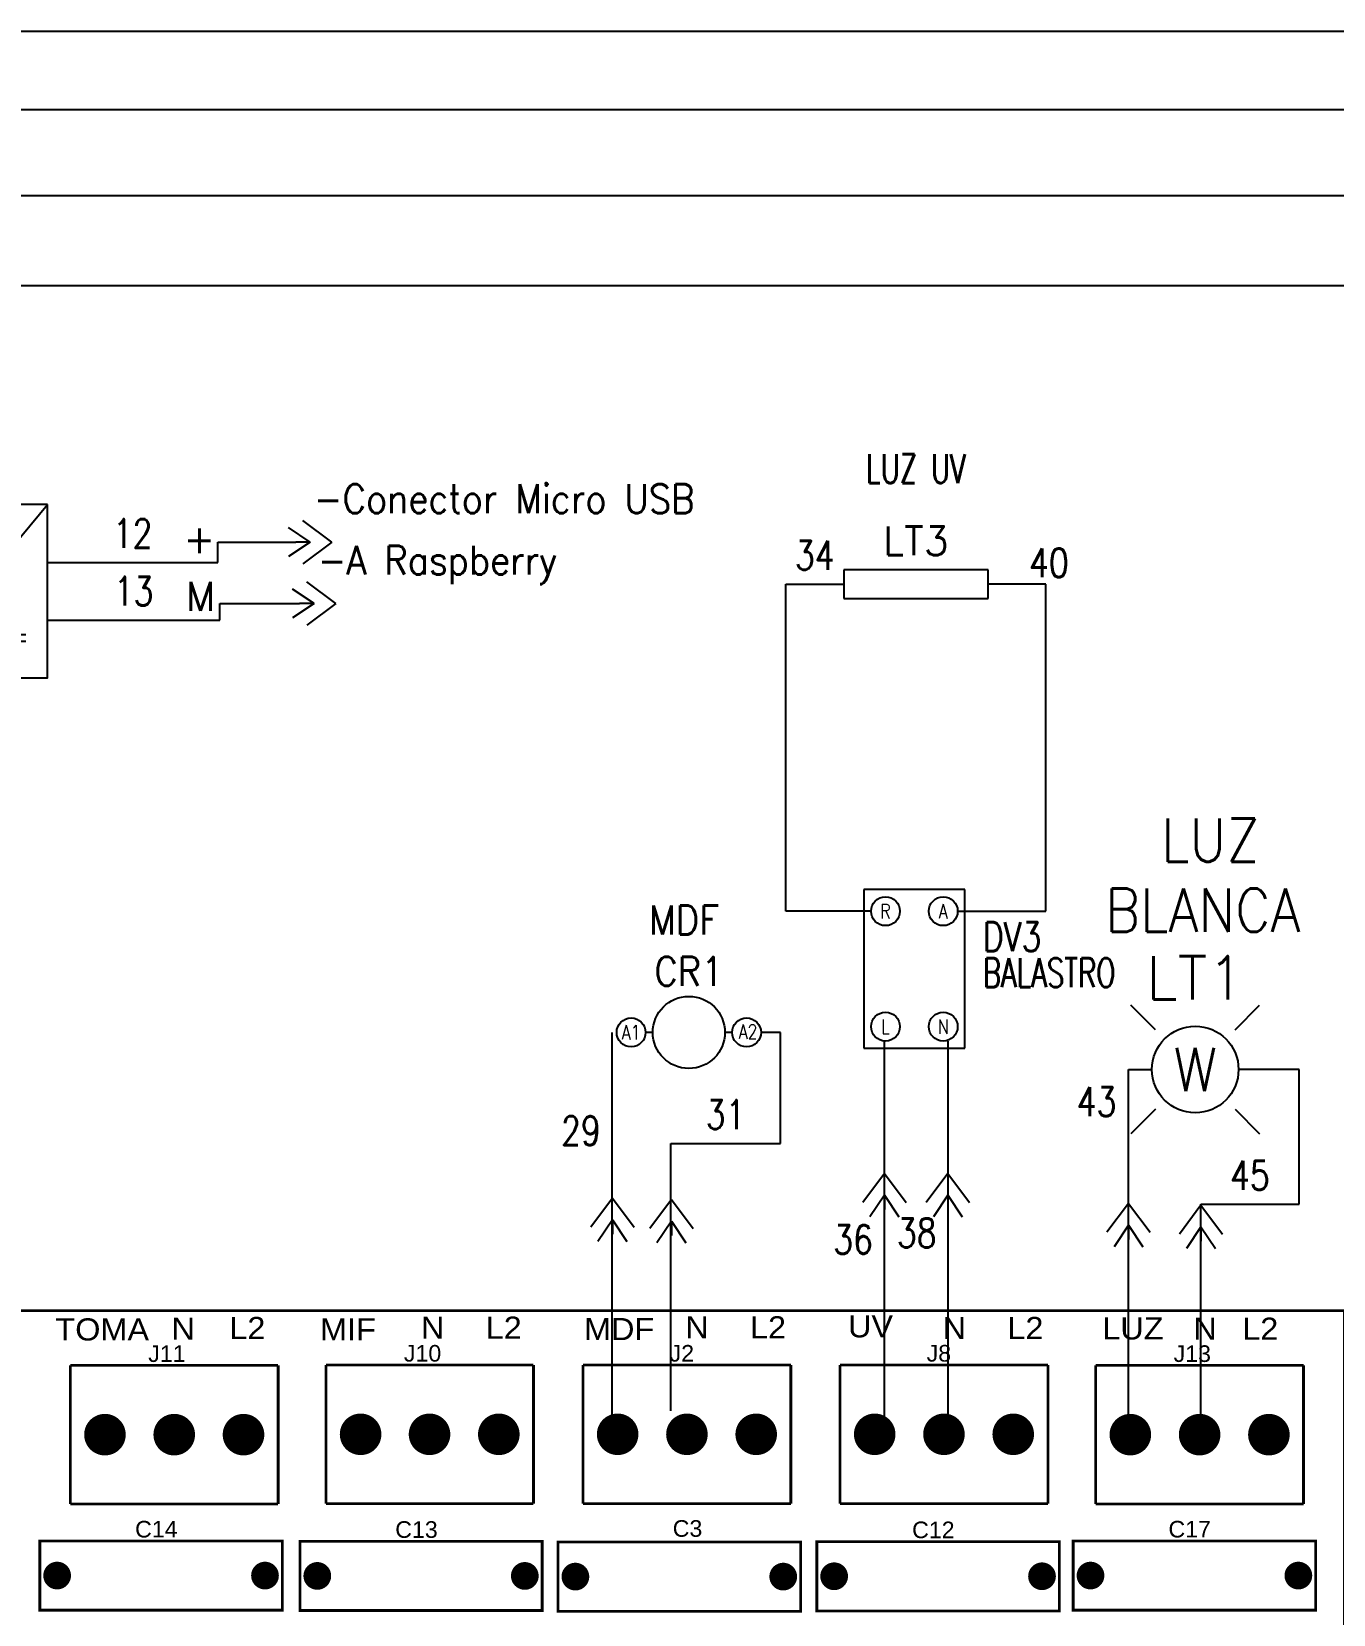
# Model space of a CAD drawing. Header units: inches. Extents: x 15 to 148, y 10 to 111.
# Drawn here: x 133.58 to 139.21, y 103.9 to 110.76 of the extents above; entities that cross this region are included whole.
import ezdxf
from ezdxf.enums import TextEntityAlignment as Align

# ---------------------------------------------------------------- set-up
doc = ezdxf.new("R2010")
doc.units = ezdxf.units.IN
doc.header["$MEASUREMENT"] = 0
for name, color, linetype in [('12632256', 7, 'Continuous'), ('BLK_12AWG', 7, 'Continuous'), ('DESC', 1, 'Continuous'), ('MISC', 250, 'Continuous'), ('SYMS', 7, 'Continuous'), ('TAGS', 250, 'Continuous'), ('TERMS', 250, 'Continuous')]:
    doc.layers.add(name, color=color, linetype=linetype)
doc.layers.add('WIRENO', color=5, linetype='Continuous', true_color=0x0000ff)
doc.styles.add('WD', font='romans.shx')
doc.styles.add('WD_IEC', font='isocp2.shx', dxfattribs={"width": 0.9, "height": 4})

# ---------------------------------------------------------------- blocks, each defined once
blk = doc.blocks.new('HLT1W')
for p, q in [((-0.1149, 0.1149), (-0.1856, 0.1856)), ((0.1149, 0.1149), (0.1856, 0.1856)), ((-0.1149, -0.1149), (-0.1856, -0.1856)), ((0.1149, -0.1149), (0.1856, -0.1856))]:
    blk.add_line(p, q)
blk.add_circle((0, 0), 0.125)
at = {"style": 'WD', "width": 0.7}
for tag, p in [('INST', (0.0055, 0.5282)), ('LOC', (0.0055, 0.3586))]:
    blk.add_attdef(tag, text='', height=0.125, dxfattribs=at).set_placement(p, align=Align.CENTER)
at = {"style": 'WD'}
blk.add_attdef('TAG1', text='', height=0.125, dxfattribs=at).set_placement((0, 0.2024), align=Align.CENTER)
at = {"style": 'WD', "flags": 9}
blk.add_attdef('FAMILY', text='', height=0.01, dxfattribs=at).set_placement((-0.0053, 0.1606), align=Align.CENTER)
at = {"linetype": 'Continuous', "style": 'WD', "flags": 1}
for tag, p in [('CAT', (0, 0.1403)), ('MFG', (0, 0.1208))]:
    blk.add_attdef(tag, text='', height=0.01, dxfattribs=at).set_placement(p, align=Align.MIDDLE)
at = {"linetype": 'Continuous', "style": 'WD', "flags": 9}
blk.add_attdef('ASSYCODE', text='', height=0.01, dxfattribs=at).set_placement((-0.001, 0.0957), align=Align.CENTER)
at = {"style": 'WD'}
for tag, p, width in [('DESC1', (1.125, 0), 0.9), ('WDTAGALT', (1.125, -0.3125), 0.7)]:
    blk.add_attdef(tag, p, '', height=0.125, dxfattribs=dict(at, width=width))
blk.add_attdef('COLOR', text='', height=0.125, dxfattribs=at).set_placement((0, 0), align=Align.MIDDLE)
at = {"style": 'WD', "flags": 1}
for tag, p in [('X4TERM01', (-0.125, 0)), ('X1TERM02', (0.125, 0))]:
    blk.add_attdef(tag, p, '', height=0.0125, dxfattribs=at)
at = {"linetype": 'Continuous', "style": 'WD', "flags": 8}
blk.add_attdef('TERM01', text='', height=0.125, dxfattribs=at).set_placement((-0.175, -0.0314), align=Align.TOP_RIGHT)
blk.add_attdef('TERM02', text='', height=0.125, dxfattribs=at).set_placement((0.175, -0.0314), align=Align.TOP_LEFT)
at = {"style": 'WD', "width": 0.9}
blk.add_attdef('DESC2', text='', height=0.125, dxfattribs=at).set_placement((1.125, -0.0312), align=Align.TOP_LEFT)
blk = doc.blocks.new('HCR1T')
for p, q in [((-0.1562, 0), (-0.1875, 0)), ((0.1875, 0), (0.1562, 0))]:
    blk.add_line(p, q)
for centre, radius in [((0, 0), 0.1562), ((-0.25, 0), 0.0625), ((0.25, 0), 0.0625)]:
    blk.add_circle(centre, radius)
at = {"style": 'WD'}
for tag, width, p in [('INST', 0.7, (0, 0.5282)), ('LOC', 0.7, (0, 0.3586)), ('TAG1', 0.9, (0, 0.2024))]:
    blk.add_attdef(tag, text='', height=0.125, dxfattribs=dict(at, width=width)).set_placement(p, align=Align.CENTER)
at = {"style": 'WD', "flags": 9}
blk.add_attdef('FAMILY', text='', height=0.01, dxfattribs=at).set_placement((-0.0053, 0.1698), align=Align.CENTER)
at = {"linetype": 'Continuous', "style": 'WD', "flags": 1}
for tag, p in [('MFG', (0, 0.1404)), ('CAT', (0, 0.1593))]:
    blk.add_attdef(tag, text='', height=0.01, dxfattribs=at).set_placement(p, align=Align.MIDDLE)
at = {"style": 'WD'}
for tag, p, width in [('DESC1', (1.126, 0.0757), 0.9), ('DESC2', (1.126, -0.0806), 0.9), ('DESC3', (1.126, -0.2368), 0.9), ('XREFNO', (1.3591, -0.3931), 0.8), ('XREFNC', (1.3591, -0.5493), 0.8)]:
    blk.add_attdef(tag, p, '', height=0.125, dxfattribs=dict(at, width=width))
at = {"linetype": 'Continuous', "style": 'WD', "flags": 9}
blk.add_attdef('ASSYCODE', text='', height=0.01, dxfattribs=at).set_placement((0, 0.1094), align=Align.CENTER)
at = {"linetype": 'Continuous', "style": 'WD', "width": 0.8, "flags": 8}
for tag, p in [('TERM01', (-0.25, 0)), ('TERM02', (0.25, 0))]:
    blk.add_attdef(tag, text='', height=0.0625, dxfattribs=at).set_placement(p, align=Align.MIDDLE_CENTER)
at = {"style": 'WD', "flags": 1}
for tag, p in [('X4TERM01', (-0.3125, 0)), ('X1TERM02', (0.3125, 0))]:
    blk.add_attdef(tag, p, '', height=0.0125, dxfattribs=at)
at = {"style": 'WD', "width": 0.8, "flags": 8}
for tag, p in [('NO', (1.126, -0.3931)), ('NC', (1.126, -0.5493))]:
    blk.add_attdef(tag, p, '', height=0.125, dxfattribs=at)
blk = doc.blocks.new('EPAD')
at = {"const_width": 0.5}
blk.add_lwpolyline([(-0.25, 0, 1), (0.25, 0, 1)], format="xyb", close=True, dxfattribs=at)
blk = doc.blocks.new('Tarjee')
at = {"const_width": 0.008}
for points in [[(132.1023, 99.1563), (137.4953, 99.1563), (137.4953, 103.5293), (132.1023, 103.5293), (132.1023, 99.1563)], [(133.8173, 103.3713), (133.8173, 102.9713)], [(134.4173, 103.3713), (133.8173, 103.3713)], [(134.4173, 103.3713), (134.4173, 102.9713)], [(134.5553, 103.3723), (134.5553, 102.9723)], [(135.1543, 103.3723), (134.5553, 103.3723)], [(135.1543, 103.3723), (135.1543, 102.9723)], [(135.2973, 103.3723), (135.2973, 102.9723)], [(135.8973, 103.3723), (135.2973, 103.3723)], [(135.8973, 103.3723), (135.8973, 102.9723)], [(136.0393, 103.3723), (136.0393, 102.9723)], [(136.6393, 103.3723), (136.0393, 103.3723)], [(136.6393, 103.3723), (136.6393, 102.9723)], [(136.7773, 103.3713), (136.7773, 102.9713)], [(137.3773, 103.3713), (136.7773, 103.3713)], [(137.3773, 103.3713), (137.3773, 102.9713)], [(133.8173, 102.9713), (134.4173, 102.9713)], [(134.5553, 102.9723), (135.1543, 102.9723)], [(135.2973, 102.9723), (135.8973, 102.9723)], [(136.0393, 102.9723), (136.6393, 102.9723)], [(136.7773, 102.9713), (137.3773, 102.9713)], [(133.7293, 102.6643), (134.4293, 102.6643), (134.4293, 102.8643), (133.7293, 102.8643), (133.7293, 102.6643)], [(134.4803, 102.6633), (135.1793, 102.6633), (135.1793, 102.8633), (134.4803, 102.8633), (134.4803, 102.6633)], [(135.2253, 102.6613), (135.9253, 102.6613), (135.9253, 102.8613), (135.2253, 102.8613), (135.2253, 102.6613)], [(135.9723, 102.6623), (136.6723, 102.6623), (136.6723, 102.8623), (135.9723, 102.8623), (135.9723, 102.6623)], [(136.7123, 102.6643), (137.4123, 102.6643), (137.4123, 102.8643), (136.7123, 102.8643), (136.7123, 102.6643)]]:
    blk.add_lwpolyline(points, dxfattribs=at)
for centre, radius in [((133.9173, 103.1713), 0.03), ((134.1173, 103.1713), 0.03), ((134.3173, 103.1713), 0.03), ((134.6553, 103.1723), 0.03), ((134.8543, 103.1723), 0.03), ((135.0543, 103.1723), 0.03), ((135.3973, 103.1723), 0.03), ((135.5973, 103.1723), 0.03), ((135.7973, 103.1723), 0.03), ((136.1393, 103.1723), 0.03), ((136.3393, 103.1723), 0.03), ((136.5393, 103.1723), 0.03), ((136.8773, 103.1713), 0.03), ((137.0773, 103.1713), 0.03), ((137.2773, 103.1713), 0.03), ((133.7793, 102.7643), 0.025), ((134.3793, 102.7643), 0.025), ((134.5303, 102.7633), 0.025), ((135.1293, 102.7633), 0.025), ((135.2753, 102.7613), 0.025), ((135.8753, 102.7613), 0.025), ((136.0223, 102.7623), 0.025), ((136.6223, 102.7623), 0.025), ((136.7623, 102.7643), 0.025), ((137.3623, 102.7643), 0.025)]:
    blk.add_circle(centre, radius)
for p, xscale, yscale in [((133.9173, 103.1713), 0.12, 0.12), ((134.1173, 103.1713), 0.12, 0.12), ((134.3173, 103.1713), 0.12, 0.12), ((134.6553, 103.1723), 0.12, 0.12), ((134.8543, 103.1723), 0.12, 0.12), ((135.0543, 103.1723), 0.12, 0.12), ((135.3973, 103.1723), 0.12, 0.12), ((135.5973, 103.1723), 0.12, 0.12), ((135.7973, 103.1723), 0.12, 0.12), ((136.1393, 103.1723), 0.12, 0.12), ((136.3393, 103.1723), 0.12, 0.12), ((136.5393, 103.1723), 0.12, 0.12), ((136.8773, 103.1713), 0.12, 0.12), ((137.0773, 103.1713), 0.12, 0.12), ((137.2773, 103.1713), 0.12, 0.12), ((133.7793, 102.7643), 0.08, 0.08), ((134.3793, 102.7643), 0.08, 0.08), ((134.5303, 102.7633), 0.08, 0.08), ((135.1293, 102.7633), 0.08, 0.08), ((135.2753, 102.7613), 0.08, 0.08), ((135.8753, 102.7613), 0.08, 0.08), ((136.0223, 102.7623), 0.08, 0.08), ((136.6223, 102.7623), 0.08, 0.08), ((136.7623, 102.7643), 0.08, 0.08), ((137.3623, 102.7643), 0.08, 0.08)]:
    blk.add_blockref('EPAD', p, dxfattribs=dict(xscale=xscale, yscale=yscale))
at = {"layer": '12632256'}
for s, height, width, p in [('TOMA', 0.064, 1.09375, (133.7743, 103.4433)), ('N', 0.064, 1.09375, (134.1093, 103.4453)), ('L2', 0.064, 1.09375, (134.2763, 103.4473)), ('MIF', 0.064, 1.09375, (134.5383, 103.4433)), ('N', 0.064, 1.09375, (134.8293, 103.4483)), ('L2', 0.064, 1.09375, (135.0163, 103.4483)), ('MDF', 0.064, 1.09375, (135.3003, 103.4443)), ('N', 0.064, 1.09375, (135.5923, 103.4493)), ('L2', 0.064, 1.09375, (135.7793, 103.4493)), ('UV', 0.064, 1.09375, (136.0623, 103.4523)), ('N', 0.064, 1.09375, (136.3353, 103.4473)), ('L2', 0.064, 1.09375, (136.5223, 103.4473)), ('LUZ', 0.064, 1.09375, (136.7963, 103.4463)), ('N', 0.064, 1.09375, (137.0593, 103.4453)), ('L2', 0.064, 1.09375, (137.2003, 103.4453)), ('J11', 0.048, 1.041667, (134.0423, 103.3813)), ('J10', 0.048, 1.041667, (134.7803, 103.3823)), ('J2', 0.048, 1.041667, (135.5473, 103.3823)), ('J8', 0.048, 1.041667, (136.2893, 103.3823)), ('J13', 0.048, 1.041667, (137.0023, 103.3813)), ('C14', 0.048, 1.041667, (134.0043, 102.8743)), ('C13', 0.048, 1.041667, (134.7553, 102.8733)), ('C3', 0.048, 1.041667, (135.5563, 102.8763)), ('C12', 0.048, 1.041667, (136.2473, 102.8723)), ('C17', 0.048, 1.041667, (136.9873, 102.8743))]:
    blk.add_text(s, height=height, dxfattribs=dict(at, width=width)).set_placement(p)
blk = doc.blocks.new('VDV1TF')
for p, q in [((-0.0938, 0.3438), (-0.0938, -0.3438)), ((0.3438, 0.3438), (-0.0938, 0.3438)), ((0.3438, -0.3438), (0.3438, 0.3438)), ((-0.0938, -0.3438), (0.3438, -0.3438))]:
    blk.add_line(p, q)
for centre in [(0, 0.25), (0.25, 0.25), (0, -0.25), (0.25, -0.25)]:
    blk.add_circle(centre, 0.0625)
at = {"style": 'WD', "width": 0.7}
for tag, p in [('INST', (0.1305, 0.5446)), ('LOC', (0.1305, 0.375)), ('RATING2', (0.125, -0.1562))]:
    blk.add_attdef(tag, text='', height=0.125, dxfattribs=at).set_placement(p, align=Align.CENTER)
at = {"linetype": 'Continuous', "style": 'WD', "width": 0.8, "flags": 8}
for tag, p in [('TERM02', (0, 0.25)), ('TERM04', (0.25, 0.25)), ('TERM01', (0, -0.25)), ('TERM03', (0.25, -0.25))]:
    blk.add_attdef(tag, text='', height=0.0625, dxfattribs=at).set_placement(p, align=Align.MIDDLE)
at = {"style": 'WD', "flags": 1}
for tag, p in [('X2TERM02', (0, 0.3125)), ('X2TERM04', (0.25, 0.3125)), ('X4TERM02', (-0.0625, 0.25)), ('X1TERM04', (0.3125, 0.25)), ('X4TERM01', (-0.0625, -0.25)), ('X1TERM03', (0.3125, -0.25)), ('X8TERM01', (0, -0.3125)), ('X8TERM03', (0.25, -0.3125))]:
    blk.add_attdef(tag, p, '', height=0.0125, dxfattribs=at)
at = {"style": 'WD'}
for tag, p, width in [('TAG1', (0.4219, 0.0774), 0.8), ('DESC1', (0.4219, -0.0789), 0.7), ('DESC2', (0.4219, -0.2351), 0.7), ('XREF', (0.4219, -0.3914), 0.7)]:
    blk.add_attdef(tag, p, '', height=0.125, dxfattribs=dict(at, width=width))
at = {"style": 'WD', "width": 0.7}
blk.add_attdef('RATING1', text='', height=0.125, dxfattribs=at).set_placement((0.125, 0.0625), align=Align.MIDDLE)
at = {"linetype": 'Continuous', "style": 'WD', "flags": 9}
blk.add_attdef('ASSYCODE', text='', height=0.01, dxfattribs=at).set_placement((0.125, -0.1406), align=Align.CENTER)
at = {"style": 'WD', "flags": 9}
blk.add_attdef('FAMILY', text='', height=0.01, dxfattribs=at).set_placement((0.1197, -0.0802), align=Align.CENTER)
at = {"linetype": 'Continuous', "style": 'WD', "flags": 1}
for tag, p in [('MFG', (0.125, -0.1096)), ('CAT', (0.125, -0.0907))]:
    blk.add_attdef(tag, text='', height=0.01, dxfattribs=at).set_placement(p, align=Align.MIDDLE)
blk = doc.blocks.new('HLT1ENC')
for p, q in [((-0.3125, 0.0625), (-0.3125, -0.0625)), ((0.3125, 0.0625), (-0.3125, 0.0625)), ((0.3125, -0.0625), (0.3125, 0.0625)), ((-0.3125, -0.0625), (0.3125, -0.0625))]:
    blk.add_line(p, q)
at = {"style": 'WD', "width": 0.7}
for tag, p in [('INST', (0, 0.7633)), ('LOC', (0, 0.5937)), ('DESC1', (0, 0.4375)), ('DESC2', (0, 0.2812))]:
    blk.add_attdef(tag, text='', height=0.125, dxfattribs=at).set_placement(p, align=Align.CENTER)
at = {"style": 'WD'}
blk.add_attdef('TAG1', text='', height=0.125, dxfattribs=at).set_placement((0, 0.125), align=Align.CENTER)
for tag, p, height, flags in [('FAMILY', (0.3297, 0.1523), 0.01, 9), ('X4TERM01', (-0.3125, 0), 0.0125, 1), ('X1TERM02', (0.3125, 0), 0.0125, 1)]:
    blk.add_attdef(tag, p, '', height=height, dxfattribs=dict(at, flags=flags))
at = {"linetype": 'Continuous', "style": 'WD', "flags": 9}
for tag, p in [('ASSYCODE', (0.355, 0.0714)), ('MFG', (0.3528, 0.0887)), ('CAT', (0.3547, 0.1082))]:
    blk.add_attdef(tag, text='', height=0.01, dxfattribs=at).set_placement(p, align=Align.CENTER)
at = {"linetype": 'Continuous', "style": 'WD', "flags": 8}
blk.add_attdef('TERM01', text='', height=0.125, dxfattribs=at).set_placement((-0.4062, -0.0314), align=Align.TOP_RIGHT)
blk.add_attdef('TERM02', text='', height=0.125, dxfattribs=at).set_placement((0.4062, -0.0314), align=Align.TOP_LEFT)
blk = doc.blocks.new('HPW1_1PH')
for p, q in [((0, -0.625), (0.625, 0.125)), ((0.4066, -0.4373), (0.5317, -0.4373)), ((0.4066, -0.4686), (0.4535, -0.4686)), ((0.5317, -0.4686), (0.4848, -0.4686))]:
    blk.add_line(p, q)
blk.add_lwpolyline([(0.625, 0.125), (0, 0.125), (0, -0.625), (0.625, -0.625)], close=True)
for centre, start, end in [((0.175, -0.0387), 36.8699, 143.1301), ((0.245, 0.0138), 216.8699, 323.1301)]:
    blk.add_arc(centre, 0.0438, start, end)
at = {"style": 'WD_IEC'}
blk.add_text('1', height=0.084, dxfattribs=at).set_placement((0.105, -0.0124), align=Align.MIDDLE_RIGHT)
at = {"style": 'WD', "width": 0.7}
for tag, p in [('INST', (-0.2843, 0.7938)), ('LOC', (-0.2843, 0.6242)), ('RATING1', (-0.2843, 0.285)), ('XREF', (-0.2843, -0.691)), ('DESC1', (-0.2843, -0.8472)), ('DESC2', (-0.2843, -1.0035)), ('DESC3', (-0.2843, -1.1578))]:
    blk.add_attdef(tag, text='', height=0.125, dxfattribs=at).set_placement(p, align=Align.CENTER)
at = {"style": 'WD'}
blk.add_attdef('TAG1', text='', height=0.125, dxfattribs=at).set_placement((-0.2843, 0.4546), align=Align.CENTER)
at = {"linetype": 'Continuous', "style": 'WD', "flags": 9}
for tag, p in [('CAT', (0.8888, 0.2765)), ('MFG', (0.8868, 0.2571)), ('ASSYCODE', (0.8871, -0.5638))]:
    blk.add_attdef(tag, text='', height=0.01, dxfattribs=at).set_placement(p, align=Align.CENTER)
at = {"linetype": 'Continuous', "style": 'WD', "flags": 8}
for tag, p in [('TERM01', (-0.04, 0.04)), ('TERM04', (1.3525, -0.085)), ('TERM02', (-0.04, -0.2098)), ('TERM05', (1.3525, -0.335)), ('TERM03', (-0.04, -0.46))]:
    blk.add_attdef(tag, text='', height=0.125, dxfattribs=at).set_placement(p, align=Align.RIGHT)
at = {"style": 'WD'}
for tag, p, height, flags in [('X4TERM01', (0, 0), 0.0125, 1), ('X1TERM04', (0.625, -0.125), 0.0125, 1), ('X4TERM02', (0, -0.2498), 0.0125, 1), ('X1TERM05', (0.625, -0.375), 0.0125, 1), ('FAMILY', (0.8618, -0.4829), 0.01, 9), ('X4TERM03', (0, -0.5), 0.0125, 1)]:
    blk.add_attdef(tag, p, '', height=height, dxfattribs=dict(at, flags=flags))
blk = doc.blocks.new('HC01PJ1')
for p, q in [((0.0625, 0), (-0.0625, 0.0938)), ((-0.0312, 0), (-0.125, 0.0625)), ((-0.0312, 0), (-0.125, -0.0625)), ((-0.0312, 0), (-0.0938, 0)), ((0.0625, 0), (-0.0625, -0.0938))]:
    blk.add_line(p, q)
at = {"style": 'WD', "width": 0.7}
for tag, p in [('INST', (0.1458, 0.7873)), ('LOC', (0, 0.6177)), ('DESC1', (0, 0.448)), ('DESC2', (0, 0.2918))]:
    blk.add_attdef(tag, text='', height=0.125, dxfattribs=at).set_placement(p, align=Align.CENTER)
at = {"style": 'WD', "width": 0.9}
blk.add_attdef('TAG1', text='', height=0.125, dxfattribs=at).set_placement((-0.0156, 0.125), align=Align.RIGHT)
at = {"linetype": 'Continuous', "style": 'WD', "width": 0.9, "flags": 8}
blk.add_attdef('DELIM', text='', height=0.125, dxfattribs=at).set_placement((0.0469, 0.125), align=Align.CENTER)
blk.add_attdef('TERM01', (0.1094, 0.125), '', height=0.125, dxfattribs=at)
at = {"style": 'WD'}
for tag, p in [('X2LINK', (-0.0625, 0.125)), ('X8LINK', (-0.0625, -0.125))]:
    blk.add_attdef(tag, p, '', height=0.01, dxfattribs=at)
for tag, p, height, flags in [('FAMILY', (0.0484, 0.1211), 0.01, 9), ('X4TERMDESC01', (-0.1063, 0.0188), 0.01, 1), ('X4TERM01', (-0.0938, 0), 0.0125, 1), ('X1TERMDESC01', (0.0604, 0.0167), 0.01, 1), ('X1TERM01', (0.0625, 0), 0.0125, 1)]:
    blk.add_attdef(tag, p, '', height=height, dxfattribs=dict(at, flags=flags))
at = {"linetype": 'Continuous', "style": 'WD', "flags": 9}
for tag, p in [('CAT', (0.0735, 0.0769)), ('ASSYCODE', (0.0668, 0.0437)), ('MFG', (0.0715, 0.0575))]:
    blk.add_attdef(tag, text='', height=0.01, dxfattribs=at).set_placement(p, align=Align.CENTER)
blk = doc.blocks.new('HC02PJ1')
for p, q in [((0.0625, 0), (-0.0625, 0.0938)), ((-0.0312, 0), (-0.125, 0.0625)), ((-0.0312, 0), (-0.125, -0.0625)), ((-0.0312, 0), (-0.0938, 0)), ((0.0625, 0), (-0.0625, -0.0938))]:
    blk.add_line(p, q)
at = {"style": 'WD', "width": 0.7}
for tag, p in [('INST', (0.1458, 0.7873)), ('LOC', (0, 0.6177)), ('DESC1', (0, 0.448)), ('DESC2', (0, 0.2918))]:
    blk.add_attdef(tag, text='', height=0.125, dxfattribs=at).set_placement(p, align=Align.CENTER)
at = {"style": 'WD', "width": 0.9}
blk.add_attdef('TAG2', text='', height=0.125, dxfattribs=at).set_placement((-0.0156, 0.125), align=Align.RIGHT)
at = {"linetype": 'Continuous', "style": 'WD', "width": 0.9, "flags": 8}
blk.add_attdef('DELIM', text='', height=0.125, dxfattribs=at).set_placement((0.0469, 0.125), align=Align.CENTER)
blk.add_attdef('TERM01', (0.1094, 0.125), '', height=0.125, dxfattribs=at)
at = {"style": 'WD'}
for tag, p in [('X2LINK', (-0.0625, 0.125)), ('X8LINK', (-0.0625, -0.125))]:
    blk.add_attdef(tag, p, '', height=0.01, dxfattribs=at)
for tag, p, height, flags in [('FAMILY', (0.0484, 0.1211), 0.01, 9), ('X4TERMDESC01', (-0.1063, 0.0209), 0.01, 1), ('X4TERM01', (-0.0938, 0), 0.0125, 1), ('X1TERMDESC01', (0.0625, 0.0209), 0.01, 1), ('X1TERM01', (0.0625, 0), 0.0125, 1)]:
    blk.add_attdef(tag, p, '', height=height, dxfattribs=dict(at, flags=flags))
blk = doc.blocks.new('WD_WNH')
at = {"linetype": 'Continuous', "style": 'WD', "width": 0.8}
blk.add_attdef('WIRENO', text='', height=0.125, dxfattribs=at).set_placement((0, 0.0625), align=Align.CENTER)
at = {"style": 'WD', "flags": 1}
for tag, p in [('W01USER', (0, 0.0781)), ('W02USER', (0, 0.0703)), ('W03USER', (0, 0.0625)), ('W04USER', (0, 0.0547)), ('W05USER', (0, 0.0469)), ('W06USER', (0, 0.0391)), ('W07USER', (0, 0.0312)), ('W08USER', (0, 0.0234)), ('W09USER', (0, 0.0156)), ('W10USER', (0, 0.0078))]:
    blk.add_attdef(tag, text='', height=0.005, dxfattribs=at).set_placement(p, align=Align.CENTER)
blk = doc.blocks.new('WD_WNV')
at = {"style": 'WD', "flags": 1}
for tag, p in [('W01USER', (-0.0625, 0.0938)), ('W02USER', (-0.0625, 0.0859)), ('W03USER', (-0.0625, 0.0781)), ('W04USER', (-0.0625, 0.0703)), ('W05USER', (-0.0625, 0.0625)), ('W06USER', (-0.0625, 0.0547)), ('W07USER', (-0.0625, 0.0469)), ('W08USER', (-0.0625, 0.0391)), ('W09USER', (-0.0625, 0.0312)), ('W10USER', (-0.0625, 0.0234))]:
    blk.add_attdef(tag, text='', height=0.005, dxfattribs=at).set_placement(p, align=Align.CENTER)
at = {"linetype": 'Continuous', "style": 'WD', "width": 0.8}
blk.add_attdef('WIRENO', text='', height=0.125, dxfattribs=at).set_placement((-0.05, 0), align=Align.MIDDLE_RIGHT)
blk = doc.blocks.new('VCN2PJ')
for p, q in [((0, 0.0625), (-0.0938, -0.0625)), ((0, 0.0625), (0.0938, -0.0625)), ((0, -0.0312), (-0.0625, -0.125)), ((0, -0.0312), (0.0625, -0.125)), ((0, -0.0312), (0, -0.0938))]:
    blk.add_line(p, q)
at = {"style": 'WD', "width": 0.7}
for tag, p in [('INST', (0.2292, 0.8498)), ('LOC', (-0.0625, 0.6802)), ('DESC1', (-0.0625, 0.5105)), ('DESC2', (-0.0625, 0.3543))]:
    blk.add_attdef(tag, text='', height=0.125, dxfattribs=at).set_placement(p, align=Align.RIGHT)
at = {"style": 'WD'}
blk.add_attdef('TAG2', text='', height=0.125, dxfattribs=at).set_placement((-0.0625, 0.0938), align=Align.RIGHT)
at = {"linetype": 'Continuous', "style": 'WD', "flags": 8}
blk.add_attdef('TERM02', (0.047, 0.0625), '', height=0.125, dxfattribs=at)
at = {"style": 'WD'}
for tag, p, height, flags in [('FAMILY', (-0.1317, 0.0637), 0.01, 9), ('X2TERM02', (0, 0.0625), 0.0125, 1), ('X2TERMDESC02', (0.0261, 0.0442), 0.01, 1), ('X8TERMDESC01', (0.0227, -0.0722), 0.01, 1), ('X8TERM01', (0, -0.0938), 0.0125, 1)]:
    blk.add_attdef(tag, p, '', height=height, dxfattribs=dict(at, flags=flags))
for tag, p in [('X4LINK', (-0.125, -0.0625)), ('X1LINK', (0.125, -0.0625))]:
    blk.add_attdef(tag, p, '', height=0.01, dxfattribs=at)
at = {"linetype": 'Continuous', "style": 'WD', "flags": 8}
blk.add_attdef('TERM01', text='', height=0.125, dxfattribs=at).set_placement((0.047, -0.1562), align=Align.TOP_LEFT)

msp = doc.modelspace()

# ---------------------------------------------------------------- linework, layer by layer
at = {"color": 7, "linetype": 'Continuous'}
msp.add_line((147.6602, 110.7588), (126.9102, 110.7588), dxfattribs=at)
at = {"layer": 'BLK_12AWG'}
for p, q in [((132.5131, 110.4219), (146.5435, 110.4219)), ((132.498, 110.0484), (146.5435, 110.0484)), ((132.5465, 109.6595), (146.5506, 109.6595)), ((134.3828, 108.4596), (134.3828, 108.5477)), ((134.3828, 108.5477), (134.7203, 108.5477)), ((133.6453, 108.4596), (134.3828, 108.4596)), ((136.8429, 106.9482), (136.8429, 108.3653)), ((136.8429, 108.3653), (137.0929, 108.3653)), ((137.9679, 108.3653), (137.7179, 108.3653)), ((137.9679, 106.9482), (137.9679, 108.3653)), ((134.3911, 108.2096), (134.3911, 108.2814)), ((134.3911, 108.2814), (134.7369, 108.2814)), ((133.6453, 108.2096), (134.3911, 108.2096)), ((137.2114, 106.9482), (136.8429, 106.9482)), ((137.5864, 106.9482), (137.9679, 106.9482)), ((136.0909, 105.5718), (136.0909, 106.4231)), ((136.8187, 106.4231), (136.735, 106.4231)), ((136.8187, 105.9421), (136.8187, 106.4231)), ((137.2693, 104.6663), (137.2693, 106.3857)), ((137.5451, 104.7232), (137.5451, 106.3857)), ((138.3256, 104.7247), (138.3256, 106.2625)), ((138.3256, 106.2625), (138.4277, 106.2625)), ((139.0646, 106.2625), (138.8027, 106.2625)), ((139.0646, 105.6788), (139.0646, 106.2625)), ((136.3442, 104.7834), (136.3442, 105.9421)), ((136.3442, 105.9421), (136.8187, 105.9421)), ((138.6396, 104.7251), (138.6396, 105.6788)), ((138.6396, 105.6788), (139.0646, 105.6788)), ((136.0909, 104.7205), (136.0909, 105.5718))]:
    msp.add_line(p, q, dxfattribs=at)

# ---------------------------------------------------------------- block references
at = {"layer": 'BLK_12AWG', "xscale": 1.5, "yscale": 1.5, "zscale": 1.5}
msp.add_blockref('Tarjee', (-66.9818, -50.0765), dxfattribs=at)
at = {"layer": 'SYMS'}
ref = msp.add_blockref('HPW1_1PH', (133.0203, 108.5846), dxfattribs=at)
ref.add_attrib('TERM01', 'L', dxfattribs={"layer": 'TERMS', "linetype": 'Continuous', "height": 0.125, "style": 'WD', "flags": 8}).set_placement((132.9803, 108.6246), align=Align.RIGHT)
ref.add_attrib('TERM02', 'PE', dxfattribs={"layer": 'TERMS', "linetype": 'Continuous', "height": 0.125, "style": 'WD', "flags": 8}).set_placement((132.9803, 108.3748), align=Align.RIGHT)
ref.add_attrib('TERM03', 'N', dxfattribs={"layer": 'TERMS', "linetype": 'Continuous', "height": 0.125, "style": 'WD', "flags": 8}).set_placement((132.9803, 108.1246), align=Align.RIGHT)
ref.add_attrib('TERM04', '+', dxfattribs={"layer": 'TERMS', "linetype": 'Continuous', "height": 0.125, "style": 'WD', "flags": 8}).set_placement((134.3728, 108.4996), align=Align.RIGHT)
ref.add_attrib('TERM05', 'M', dxfattribs={"layer": 'TERMS', "linetype": 'Continuous', "height": 0.125, "style": 'WD', "flags": 8}).set_placement((134.3728, 108.2496), align=Align.RIGHT)
ref.add_attrib('TAG1', 'G2', dxfattribs={"layer": 'TAGS', "height": 0.125, "style": 'WD'}).set_placement((132.7361, 109.0392), align=Align.CENTER)
ref.add_attrib('DESC2', 'RASPBERRY', dxfattribs={"layer": 'DESC', "height": 0.125, "style": 'WD', "width": 0.7}).set_placement((132.7361, 107.5811), align=Align.CENTER)
ref.add_attrib('DESC1', 'FUENTE', dxfattribs={"layer": 'DESC', "height": 0.125, "style": 'WD', "width": 0.7}).set_placement((132.7361, 107.7374), align=Align.CENTER)
ref = msp.add_blockref('HLT1ENC', (137.4054, 108.3653), dxfattribs=at)
ref.add_attrib('DESC1', 'LUZ UV', dxfattribs={"layer": 'DESC', "height": 0.125, "style": 'WD', "width": 0.7}).set_placement((137.4054, 108.8028), align=Align.CENTER)
ref.add_attrib('TAG1', 'LT3', dxfattribs={"layer": 'TAGS', "height": 0.125, "style": 'WD'}).set_placement((137.4054, 108.4903), align=Align.CENTER)
ref = msp.add_blockref('HC01PJ1', (134.814, 108.5477), dxfattribs=at)
ref.add_attrib('DELIM', '-', dxfattribs={"layer": 'MISC', "linetype": 'Continuous', "height": 0.125, "style": 'WD', "width": 0.9, "flags": 8}).set_placement((134.8609, 108.6727), align=Align.CENTER)
ref.add_attrib('TERM01', 'Conector Micro USB', (134.9234, 108.6727), dxfattribs={"layer": 'TERMS', "linetype": 'Continuous', "height": 0.125, "style": 'WD', "width": 0.9, "flags": 8})
ref = msp.add_blockref('HC02PJ1', (134.8307, 108.2814), dxfattribs=at)
ref.add_attrib('DELIM', '-', dxfattribs={"layer": 'MISC', "linetype": 'Continuous', "height": 0.125, "style": 'WD', "width": 0.9, "flags": 8}).set_placement((134.8776, 108.4064), align=Align.CENTER)
ref.add_attrib('TERM01', 'A Raspberry', (134.9401, 108.4064), dxfattribs={"layer": 'TERMS', "linetype": 'Continuous', "height": 0.125, "style": 'WD', "width": 0.9, "flags": 8})
ref = msp.add_blockref('HLT1W', (138.6152, 106.2625), dxfattribs=dict(at, xscale=1.5, yscale=1.5, zscale=1.5))
ref.add_attrib('DESC2', 'BLANCA', dxfattribs={"layer": 'DESC', "height": 0.1875, "style": 'WD', "width": 0.9}).set_placement((138.2246, 107.0467), align=Align.TOP_LEFT)
ref.add_attrib('DESC1', 'LUZ', (138.4677, 107.1628), dxfattribs={"layer": 'DESC', "height": 0.1875, "style": 'WD', "width": 0.9})
ref.add_attrib('TAG1', 'LT1', dxfattribs={"layer": 'TAGS', "height": 0.1875, "style": 'WD'}).set_placement((138.6152, 106.566), align=Align.CENTER)
ref.add_attrib('COLOR', 'W', dxfattribs={"layer": 'MISC', "height": 0.1875, "style": 'WD'}).set_placement((138.6152, 106.2625), align=Align.MIDDLE)
ref = msp.add_blockref('VDV1TF', (137.2739, 106.6982), dxfattribs=at)
ref.add_attrib('DESC1', 'BALASTRO', (137.6958, 106.6193), dxfattribs={"layer": 'DESC', "height": 0.125, "style": 'WD', "width": 0.7})
ref.add_attrib('TAG1', 'DV3', (137.6958, 106.7756), dxfattribs={"layer": 'TAGS', "height": 0.125, "style": 'WD', "width": 0.8})
ref.add_attrib('TERM03', 'N', dxfattribs={"layer": 'TERMS', "linetype": 'Continuous', "height": 0.0625, "style": 'WD', "width": 0.8, "flags": 8}).set_placement((137.5239, 106.4482), align=Align.MIDDLE)
ref.add_attrib('TERM04', 'A', dxfattribs={"layer": 'TERMS', "linetype": 'Continuous', "height": 0.0625, "style": 'WD', "width": 0.8, "flags": 8}).set_placement((137.5239, 106.9482), align=Align.MIDDLE)
ref.add_attrib('TERM02', 'R', dxfattribs={"layer": 'TERMS', "linetype": 'Continuous', "height": 0.0625, "style": 'WD', "width": 0.8, "flags": 8}).set_placement((137.2739, 106.9482), align=Align.MIDDLE)
ref.add_attrib('TERM01', 'L', dxfattribs={"layer": 'TERMS', "linetype": 'Continuous', "height": 0.0625, "style": 'WD', "width": 0.8, "flags": 8}).set_placement((137.2739, 106.4482), align=Align.MIDDLE)
ref = msp.add_blockref('HCR1T', (136.4225, 106.4231), dxfattribs=at)
ref.add_attrib('TERM02', 'A2', dxfattribs={"layer": 'TERMS', "linetype": 'Continuous', "height": 0.0625, "style": 'WD', "width": 0.8, "flags": 8}).set_placement((136.6787, 106.4262), align=Align.MIDDLE_CENTER)
ref.add_attrib('TERM01', 'A1', dxfattribs={"layer": 'TERMS', "linetype": 'Continuous', "height": 0.0625, "style": 'WD', "width": 0.8, "flags": 8}).set_placement((136.1725, 106.4231), align=Align.MIDDLE_CENTER)
ref.add_attrib('DESC1', 'MDF', (136.2504, 106.848), dxfattribs={"layer": 'DESC', "height": 0.125, "style": 'WD', "width": 0.9})
ref.add_attrib('TAG1', 'CR1', dxfattribs={"layer": 'TAGS', "height": 0.125, "style": 'WD', "width": 0.9}).set_placement((136.4225, 106.6255), align=Align.CENTER)
for p in [(137.269, 105.7494), (137.5437, 105.7494), (136.0912, 105.6426), (136.347, 105.6364), (138.3262, 105.6199), (138.6401, 105.6121)]:
    msp.add_blockref('VCN2PJ', p, dxfattribs=at)
at = {"layer": 'WIRENO'}
ref = msp.add_blockref('WD_WNH', (134.0141, 108.4596), dxfattribs=at)
ref.add_attrib('WIRENO', '12', dxfattribs={"linetype": 'Continuous', "height": 0.125, "style": 'WD', "width": 0.8}).set_placement((134.0141, 108.5221), align=Align.CENTER)
ref = msp.add_blockref('WD_WNH', (136.9679, 108.3653), dxfattribs=at)
ref.add_attrib('WIRENO', '34', dxfattribs={"linetype": 'Continuous', "height": 0.125, "style": 'WD', "width": 0.8}).set_placement((136.9679, 108.4278), align=Align.CENTER)
ref = msp.add_blockref('WD_WNH', (137.7772, 106.9482), dxfattribs=at)
ref.add_attrib('WIRENO', '40', dxfattribs={"linetype": 'Continuous', "height": 0.125, "style": 'WD', "width": 0.8}).set_placement((137.9818, 108.3953), align=Align.CENTER)
ref = msp.add_blockref('WD_WNH', (134.0182, 108.2096), dxfattribs=at)
ref.add_attrib('WIRENO', '13', dxfattribs={"linetype": 'Continuous', "height": 0.125, "style": 'WD', "width": 0.8}).set_placement((134.0182, 108.2721), align=Align.CENTER)
ref = msp.add_blockref('WD_WNH', (138.3767, 106.2625), dxfattribs=at)
ref.add_attrib('WIRENO', '43', dxfattribs={"linetype": 'Continuous', "height": 0.125, "style": 'WD', "width": 0.8}).set_placement((138.1881, 106.0604), align=Align.CENTER)
ref = msp.add_blockref('WD_WNH', (136.5814, 105.9421), dxfattribs=at)
ref.add_attrib('WIRENO', '31', dxfattribs={"linetype": 'Continuous', "height": 0.125, "style": 'WD', "width": 0.8}).set_placement((136.5814, 106.0046), align=Align.CENTER)
ref = msp.add_blockref('WD_WNV', (136.0909, 105.9975), dxfattribs=at)
ref.add_attrib('WIRENO', '29', dxfattribs={"linetype": 'Continuous', "height": 0.125, "style": 'WD', "width": 0.8}).set_placement((136.0409, 105.9975), align=Align.MIDDLE_RIGHT)
ref = msp.add_blockref('WD_WNH', (138.8521, 105.6788), dxfattribs=at)
ref.add_attrib('WIRENO', '45', dxfattribs={"linetype": 'Continuous', "height": 0.125, "style": 'WD', "width": 0.8}).set_placement((138.8521, 105.7413), align=Align.CENTER)
ref = msp.add_blockref('WD_WNV', (137.5451, 105.5545), dxfattribs=at)
ref.add_attrib('WIRENO', '38', dxfattribs={"linetype": 'Continuous', "height": 0.125, "style": 'WD', "width": 0.8}).set_placement((137.4951, 105.5545), align=Align.MIDDLE_RIGHT)
ref = msp.add_blockref('WD_WNV', (137.2693, 105.526), dxfattribs=at)
ref.add_attrib('WIRENO', '36', dxfattribs={"linetype": 'Continuous', "height": 0.125, "style": 'WD', "width": 0.8}).set_placement((137.2193, 105.526), align=Align.MIDDLE_RIGHT)

doc.saveas('drawing.dxf')
